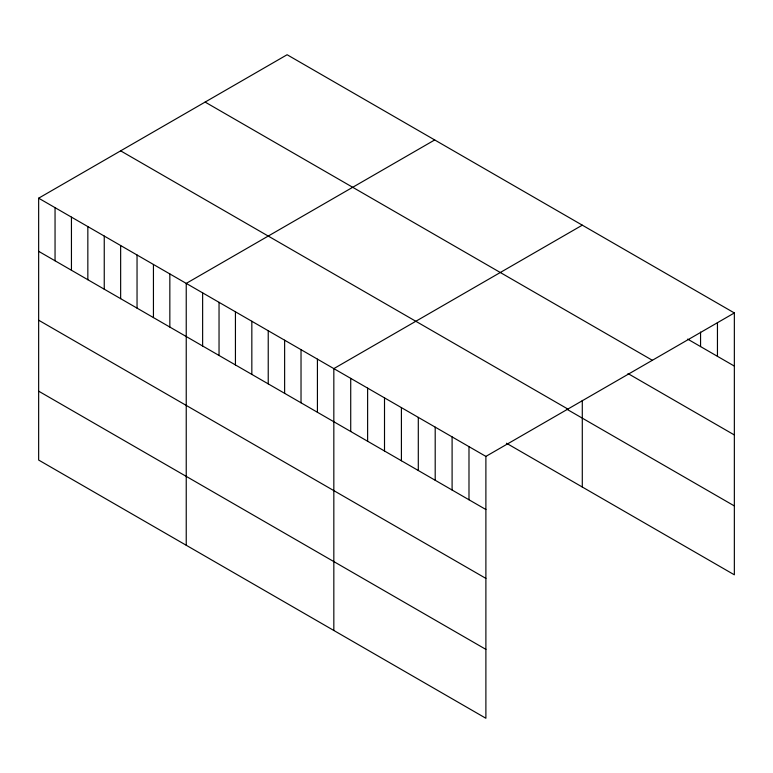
<?xml version="1.0" encoding="UTF-8"?>
<svg xmlns="http://www.w3.org/2000/svg" width="773" height="773" viewBox="0 0 773 773"><rect width="100%" height="100%" fill="white"/><g stroke="black" fill="none" stroke-linecap="round" stroke-linejoin="round"><path stroke-width="1.16" d="M38.65 198.188L485.888 456.399L485.888 718.262L38.65 460.051L38.65 198.188L287.112 54.738L734.35 312.949L734.35 574.812L506.45 443.229M434.706 139.952L186.235 283.401L186.235 545.255M582.291 225.165L333.83 368.615L333.83 630.468M485.888 456.399L734.35 312.949M687.641 339.115L734.35 366.083M205.125 102.084L652.354 360.286M628.005 373.562L734.35 434.957M120.646 150.851L567.875 409.062M566.918 409.265L734.35 505.929M38.65 251.322L485.888 509.533M38.65 320.206L485.888 578.407M38.65 391.167L485.888 649.378M717.45 322.515L717.45 356.324M700.56 332.081L700.56 346.575M582.291 400.395L582.291 487.019M468.989 446.649L468.989 499.773M452.099 436.89L452.099 490.024M435.199 427.14L435.199 480.265M418.299 417.381L418.299 470.515M401.409 407.632L401.409 460.756M384.51 397.873L384.51 451.007M367.619 388.123L367.619 441.248M350.72 378.364L350.72 431.498M317.423 359.145L317.423 412.27M301.026 349.676L301.026 402.801M284.628 340.207L284.628 393.341M268.231 330.738L268.231 383.872M251.834 321.268L251.834 374.403M235.436 311.809L235.436 364.933M219.039 302.34L219.039 355.464M202.632 292.87L202.632 345.995M169.838 273.932L169.838 327.066M153.441 264.463L153.441 317.597M137.043 254.993L137.043 308.127M120.646 245.534L120.646 298.658M104.249 236.065L104.249 289.189M87.842 226.595L87.842 279.729M71.445 217.126L71.445 270.26M55.047 207.657L55.047 260.791"/></g></svg>
